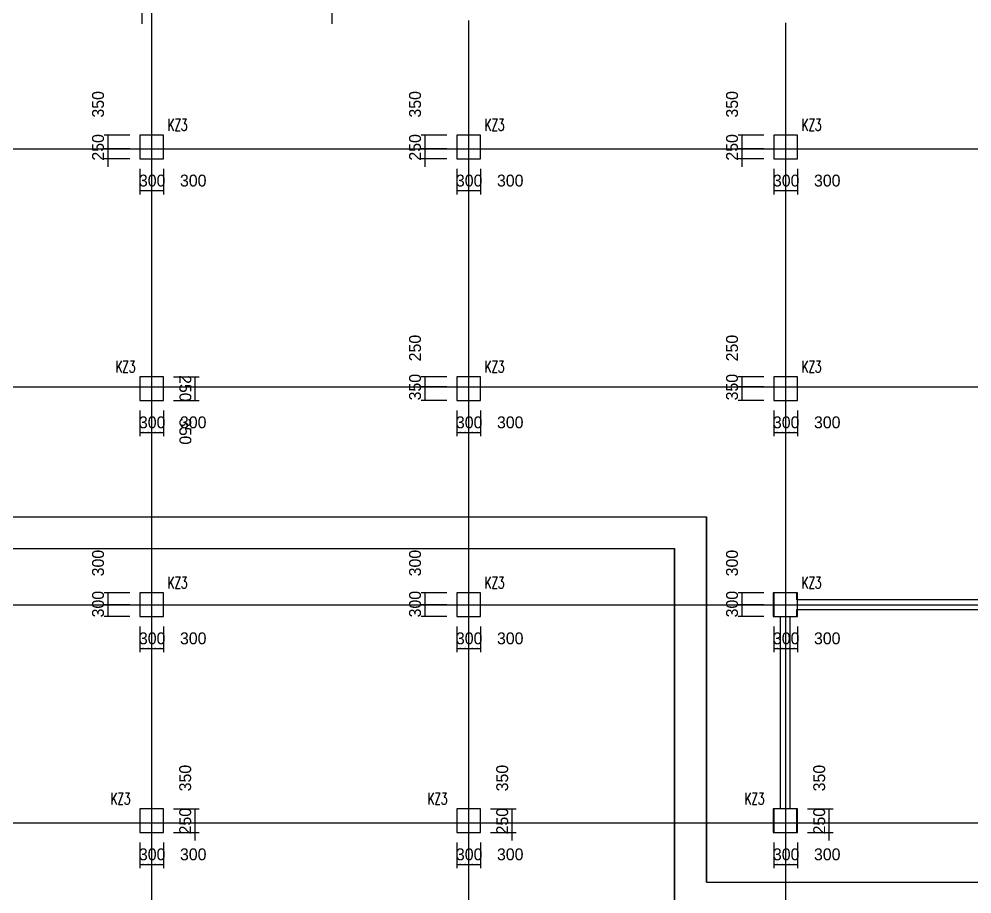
# Model space of a CAD drawing. Extents: x 387171 to 699106, y 11966 to 245688.
# Drawn here: x 615414 to 639461, y 194291 to 216365 of the extents above; entities that cross this region are included whole.
import ezdxf

# ---------------------------------------------------------------- set-up
doc = ezdxf.new("R2010")
doc.units = 0
doc.header["$LTSCALE"] = 100
doc.header["$MEASUREMENT"] = 0
for name, color, linetype in [('COLU', 7, 'Continuous'), ('DIM', 3, 'Continuous'), ('DOTE', 253, 'Continuous'), ('h后浇带', 51, 'Continuous'), ('NUM', 7, 'Continuous')]:
    doc.layers.add(name, color=color, linetype=linetype)
doc.styles.add('hztxt', font='hztxt')
doc.styles.get("Standard").update_dxf_attribs({"font": 'standard'})
doc.dimstyles.get("Standard").update_dxf_attribs({"dimtxt": 300, "dimasz": 100, "dimexe": 100, "dimexo": 250, "dimgap": 100, "dimtad": 0, "dimtoh": 1, "dimdec": 0, "dimdsep": 46, "dimcen": 0.09, "dimclrt": 7, "dimadec": 0, "dimazin": 0, "dimtfac": 1, "dimtdec": 4, "dimtofl": 0, "dimtmove": 0, "dimatfit": 3, "dimfxl": 1, "dimtolj": 1, "dimtzin": 0, "dimarcsym": 0})

# ---------------------------------------------------------------- blocks, each defined once
blk = doc.blocks.new('*D105')
at = {"layer": 'DIM', "color": 0, "linetype": 'ByBlock', "lineweight": -2}
for p, q in [((634458, 195588), (634458, 194938)), ((634758, 195588), (634758, 194938)), ((634458, 195038), (634758, 195038))]:
    blk.add_line(p, q, dxfattribs=at)
for points in [[(634458, 195038), (634558, 195055), (634558, 195021)], [(634758, 195038), (634658, 195021), (634658, 195055)]]:
    blk.add_solid(points, dxfattribs=at)
at = {"layer": 'DIM', "color": 7, "linetype": 'Continuous', "lineweight": -2, "insert": (634773, 195288), "char_height": 300, "width": 566.67, "attachment_point": 5, "style": 'hztxt'}
blk.add_mtext('300', dxfattribs=at)
blk = doc.blocks.new('*D21')
at = {"layer": 'DIM', "color": 0, "linetype": 'ByBlock', "lineweight": -2}
for p, q in [((634758, 195588), (634758, 194938)), ((635058, 195588), (635058, 194938)), ((634758, 195038), (635058, 195038))]:
    blk.add_line(p, q, dxfattribs=at)
for points in [[(634758, 195038), (634858, 195055), (634858, 195021)], [(635058, 195038), (634958, 195021), (634958, 195055)]]:
    blk.add_solid(points, dxfattribs=at)
at = {"layer": 'DIM', "color": 7, "linetype": 'Continuous', "lineweight": -2, "insert": (635809, 195288), "char_height": 300, "width": 566.67, "attachment_point": 5, "style": 'hztxt'}
blk.add_mtext('300', dxfattribs=at)
blk = doc.blocks.new('*D2626')
at = {"layer": 'DIM', "color": 0, "linetype": 'ByBlock', "lineweight": -2}
for p, q in [((635858, 195638), (635858, 196288)), ((635308, 196088), (635958, 196088)), ((635308, 195838), (635958, 195838))]:
    blk.add_line(p, q, dxfattribs=at)
for points in [[(635858, 196088), (635841, 196188), (635875, 196188)], [(635858, 195838), (635875, 195738), (635841, 195738)]]:
    blk.add_solid(points, dxfattribs=at)
at = {"layer": 'DIM', "color": 7, "linetype": 'Continuous', "lineweight": -2, "insert": (635608, 196128), "char_height": 300, "width": 566.67, "attachment_point": 5, "rotation": 90, "style": 'hztxt'}
blk.add_mtext('250', dxfattribs=at)
blk = doc.blocks.new('*D2172')
at = {"layer": 'DIM', "color": 0, "linetype": 'ByBlock', "lineweight": -2}
for p, q in [((635308, 196438), (635958, 196438)), ((635858, 196088), (635858, 196438)), ((635308, 196088), (635958, 196088))]:
    blk.add_line(p, q, dxfattribs=at)
for points in [[(635858, 196438), (635875, 196338), (635841, 196338)], [(635858, 196088), (635841, 196188), (635875, 196188)]]:
    blk.add_solid(points, dxfattribs=at)
at = {"layer": 'DIM', "color": 7, "linetype": 'Continuous', "lineweight": -2, "insert": (635608, 197214), "char_height": 300, "width": 566.67, "attachment_point": 5, "rotation": 90, "style": 'hztxt'}
blk.add_mtext('350', dxfattribs=at)
blk = doc.blocks.new('*D1750')
at = {"layer": 'DIM', "color": 0, "linetype": 'ByBlock', "lineweight": -2}
for p, q in [((626458, 195588), (626458, 194938)), ((626758, 195588), (626758, 194938)), ((626458, 195038), (626758, 195038))]:
    blk.add_line(p, q, dxfattribs=at)
for points in [[(626458, 195038), (626558, 195055), (626558, 195021)], [(626758, 195038), (626658, 195021), (626658, 195055)]]:
    blk.add_solid(points, dxfattribs=at)
at = {"layer": 'DIM', "color": 7, "linetype": 'Continuous', "lineweight": -2, "insert": (626773, 195288), "char_height": 300, "width": 566.67, "attachment_point": 5, "style": 'hztxt'}
blk.add_mtext('300', dxfattribs=at)
blk = doc.blocks.new('*D1667')
at = {"layer": 'DIM', "color": 0, "linetype": 'ByBlock', "lineweight": -2}
for p, q in [((626758, 195588), (626758, 194938)), ((627058, 195588), (627058, 194938)), ((626758, 195038), (627058, 195038))]:
    blk.add_line(p, q, dxfattribs=at)
for points in [[(626758, 195038), (626858, 195055), (626858, 195021)], [(627058, 195038), (626958, 195021), (626958, 195055)]]:
    blk.add_solid(points, dxfattribs=at)
at = {"layer": 'DIM', "color": 7, "linetype": 'Continuous', "lineweight": -2, "insert": (627809, 195288), "char_height": 300, "width": 566.67, "attachment_point": 5, "style": 'hztxt'}
blk.add_mtext('300', dxfattribs=at)
blk = doc.blocks.new('*D1253')
at = {"layer": 'DIM', "color": 0, "linetype": 'ByBlock', "lineweight": -2}
for p, q in [((627858, 195638), (627858, 196288)), ((627308, 196088), (627958, 196088)), ((627308, 195838), (627958, 195838))]:
    blk.add_line(p, q, dxfattribs=at)
for points in [[(627858, 196088), (627841, 196188), (627875, 196188)], [(627858, 195838), (627875, 195738), (627841, 195738)]]:
    blk.add_solid(points, dxfattribs=at)
at = {"layer": 'DIM', "color": 7, "linetype": 'Continuous', "lineweight": -2, "insert": (627608, 196128), "char_height": 300, "width": 566.67, "attachment_point": 5, "rotation": 90, "style": 'hztxt'}
blk.add_mtext('250', dxfattribs=at)
blk = doc.blocks.new('*D783')
at = {"layer": 'DIM', "color": 0, "linetype": 'ByBlock', "lineweight": -2}
for p, q in [((627308, 196438), (627958, 196438)), ((627858, 196088), (627858, 196438)), ((627308, 196088), (627958, 196088))]:
    blk.add_line(p, q, dxfattribs=at)
for points in [[(627858, 196438), (627875, 196338), (627841, 196338)], [(627858, 196088), (627841, 196188), (627875, 196188)]]:
    blk.add_solid(points, dxfattribs=at)
at = {"layer": 'DIM', "color": 7, "linetype": 'Continuous', "lineweight": -2, "insert": (627608, 197214), "char_height": 300, "width": 566.67, "attachment_point": 5, "rotation": 90, "style": 'hztxt'}
blk.add_mtext('350', dxfattribs=at)
blk = doc.blocks.new('*D2791')
at = {"layer": 'DIM', "color": 0, "linetype": 'ByBlock', "lineweight": -2}
for p, q in [((634208, 201888), (633558, 201888)), ((633658, 201888), (633658, 201588)), ((634208, 201588), (633558, 201588))]:
    blk.add_line(p, q, dxfattribs=at)
for points in [[(633658, 201888), (633675, 201788), (633641, 201788)], [(633658, 201588), (633641, 201688), (633675, 201688)]]:
    blk.add_solid(points, dxfattribs=at)
at = {"layer": 'DIM', "color": 7, "linetype": 'Continuous', "lineweight": -2, "insert": (633408, 202639), "char_height": 300, "width": 566.67, "attachment_point": 5, "rotation": 90, "style": 'hztxt'}
blk.add_mtext('300', dxfattribs=at)
blk = doc.blocks.new('*D2410')
at = {"layer": 'DIM', "color": 0, "linetype": 'ByBlock', "lineweight": -2}
for p, q in [((634208, 201588), (633558, 201588)), ((633658, 201588), (633658, 201288)), ((634208, 201288), (633558, 201288))]:
    blk.add_line(p, q, dxfattribs=at)
for points in [[(633658, 201588), (633675, 201488), (633641, 201488)], [(633658, 201288), (633641, 201388), (633675, 201388)]]:
    blk.add_solid(points, dxfattribs=at)
at = {"layer": 'DIM', "color": 7, "linetype": 'Continuous', "lineweight": -2, "insert": (633408, 201603), "char_height": 300, "width": 566.67, "attachment_point": 5, "rotation": 90, "style": 'hztxt'}
blk.add_mtext('300', dxfattribs=at)
blk = doc.blocks.new('*D1927')
at = {"layer": 'DIM', "color": 0, "linetype": 'ByBlock', "lineweight": -2}
for p, q in [((634458, 201038), (634458, 200388)), ((634758, 201038), (634758, 200388)), ((634458, 200488), (634758, 200488))]:
    blk.add_line(p, q, dxfattribs=at)
for points in [[(634458, 200488), (634558, 200505), (634558, 200471)], [(634758, 200488), (634658, 200471), (634658, 200505)]]:
    blk.add_solid(points, dxfattribs=at)
at = {"layer": 'DIM', "color": 7, "linetype": 'Continuous', "lineweight": -2, "insert": (634773, 200738), "char_height": 300, "width": 566.67, "attachment_point": 5, "style": 'hztxt'}
blk.add_mtext('300', dxfattribs=at)
blk = doc.blocks.new('*D1894')
at = {"layer": 'DIM', "color": 0, "linetype": 'ByBlock', "lineweight": -2}
for p, q in [((634758, 201038), (634758, 200388)), ((635058, 201038), (635058, 200388)), ((634758, 200488), (635058, 200488))]:
    blk.add_line(p, q, dxfattribs=at)
for points in [[(634758, 200488), (634858, 200505), (634858, 200471)], [(635058, 200488), (634958, 200471), (634958, 200505)]]:
    blk.add_solid(points, dxfattribs=at)
at = {"layer": 'DIM', "color": 7, "linetype": 'Continuous', "lineweight": -2, "insert": (635809, 200738), "char_height": 300, "width": 566.67, "attachment_point": 5, "style": 'hztxt'}
blk.add_mtext('300', dxfattribs=at)
blk = doc.blocks.new('*D1450')
at = {"layer": 'DIM', "color": 0, "linetype": 'ByBlock', "lineweight": -2}
for p, q in [((626208, 201888), (625558, 201888)), ((625658, 201888), (625658, 201588)), ((626208, 201588), (625558, 201588))]:
    blk.add_line(p, q, dxfattribs=at)
for points in [[(625658, 201888), (625675, 201788), (625641, 201788)], [(625658, 201588), (625641, 201688), (625675, 201688)]]:
    blk.add_solid(points, dxfattribs=at)
at = {"layer": 'DIM', "color": 7, "linetype": 'Continuous', "lineweight": -2, "insert": (625408, 202639), "char_height": 300, "width": 566.67, "attachment_point": 5, "rotation": 90, "style": 'hztxt'}
blk.add_mtext('300', dxfattribs=at)
blk = doc.blocks.new('*D1022')
at = {"layer": 'DIM', "color": 0, "linetype": 'ByBlock', "lineweight": -2}
for p, q in [((626208, 201588), (625558, 201588)), ((625658, 201588), (625658, 201288)), ((626208, 201288), (625558, 201288))]:
    blk.add_line(p, q, dxfattribs=at)
for points in [[(625658, 201588), (625675, 201488), (625641, 201488)], [(625658, 201288), (625641, 201388), (625675, 201388)]]:
    blk.add_solid(points, dxfattribs=at)
at = {"layer": 'DIM', "color": 7, "linetype": 'Continuous', "lineweight": -2, "insert": (625408, 201603), "char_height": 300, "width": 566.67, "attachment_point": 5, "rotation": 90, "style": 'hztxt'}
blk.add_mtext('300', dxfattribs=at)
blk = doc.blocks.new('*D936')
at = {"layer": 'DIM', "color": 0, "linetype": 'ByBlock', "lineweight": -2}
for p, q in [((626458, 201038), (626458, 200388)), ((626758, 201038), (626758, 200388)), ((626458, 200488), (626758, 200488))]:
    blk.add_line(p, q, dxfattribs=at)
for points in [[(626458, 200488), (626558, 200505), (626558, 200471)], [(626758, 200488), (626658, 200471), (626658, 200505)]]:
    blk.add_solid(points, dxfattribs=at)
at = {"layer": 'DIM', "color": 7, "linetype": 'Continuous', "lineweight": -2, "insert": (626773, 200738), "char_height": 300, "width": 566.67, "attachment_point": 5, "style": 'hztxt'}
blk.add_mtext('300', dxfattribs=at)
blk = doc.blocks.new('*D535')
at = {"layer": 'DIM', "color": 0, "linetype": 'ByBlock', "lineweight": -2}
for p, q in [((626758, 201038), (626758, 200388)), ((627058, 201038), (627058, 200388)), ((626758, 200488), (627058, 200488))]:
    blk.add_line(p, q, dxfattribs=at)
for points in [[(626758, 200488), (626858, 200505), (626858, 200471)], [(627058, 200488), (626958, 200471), (626958, 200505)]]:
    blk.add_solid(points, dxfattribs=at)
at = {"layer": 'DIM', "color": 7, "linetype": 'Continuous', "lineweight": -2, "insert": (627809, 200738), "char_height": 300, "width": 566.67, "attachment_point": 5, "style": 'hztxt'}
blk.add_mtext('300', dxfattribs=at)
blk = doc.blocks.new('*D695')
at = {"layer": 'DIM', "color": 0, "linetype": 'ByBlock', "lineweight": -2}
for p, q in [((634208, 207338), (633558, 207338)), ((633658, 207338), (633658, 207088)), ((634208, 207088), (633558, 207088))]:
    blk.add_line(p, q, dxfattribs=at)
for points in [[(633658, 207338), (633675, 207238), (633641, 207238)], [(633658, 207088), (633641, 207188), (633675, 207188)]]:
    blk.add_solid(points, dxfattribs=at)
at = {"layer": 'DIM', "color": 7, "linetype": 'Continuous', "lineweight": -2, "insert": (633408, 208064), "char_height": 300, "width": 566.67, "attachment_point": 5, "rotation": 90, "style": 'hztxt'}
blk.add_mtext('250', dxfattribs=at)
blk = doc.blocks.new('*D301')
at = {"layer": 'DIM', "color": 0, "linetype": 'ByBlock', "lineweight": -2}
for p, q in [((634208, 207088), (633558, 207088)), ((633658, 207088), (633658, 206738)), ((634208, 206738), (633558, 206738))]:
    blk.add_line(p, q, dxfattribs=at)
for points in [[(633658, 207088), (633675, 206988), (633641, 206988)], [(633658, 206738), (633641, 206838), (633675, 206838)]]:
    blk.add_solid(points, dxfattribs=at)
at = {"layer": 'DIM', "color": 7, "linetype": 'Continuous', "lineweight": -2, "insert": (633408, 207078), "char_height": 300, "width": 566.67, "attachment_point": 5, "rotation": 90, "style": 'hztxt'}
blk.add_mtext('350', dxfattribs=at)
blk = doc.blocks.new('*D2847')
at = {"layer": 'DIM', "color": 0, "linetype": 'ByBlock', "lineweight": -2}
for p, q in [((634458, 206488), (634458, 205838)), ((634758, 206488), (634758, 205838)), ((634458, 205938), (634758, 205938))]:
    blk.add_line(p, q, dxfattribs=at)
for points in [[(634458, 205938), (634558, 205955), (634558, 205921)], [(634758, 205938), (634658, 205921), (634658, 205955)]]:
    blk.add_solid(points, dxfattribs=at)
at = {"layer": 'DIM', "color": 7, "linetype": 'Continuous', "lineweight": -2, "insert": (634773, 206188), "char_height": 300, "width": 566.67, "attachment_point": 5, "style": 'hztxt'}
blk.add_mtext('300', dxfattribs=at)
blk = doc.blocks.new('*D2809')
at = {"layer": 'DIM', "color": 0, "linetype": 'ByBlock', "lineweight": -2}
for p, q in [((634758, 206488), (634758, 205838)), ((635058, 206488), (635058, 205838)), ((634758, 205938), (635058, 205938))]:
    blk.add_line(p, q, dxfattribs=at)
for points in [[(634758, 205938), (634858, 205955), (634858, 205921)], [(635058, 205938), (634958, 205921), (634958, 205955)]]:
    blk.add_solid(points, dxfattribs=at)
at = {"layer": 'DIM', "color": 7, "linetype": 'Continuous', "lineweight": -2, "insert": (635809, 206188), "char_height": 300, "width": 566.67, "attachment_point": 5, "style": 'hztxt'}
blk.add_mtext('300', dxfattribs=at)
blk = doc.blocks.new('*D2377')
at = {"layer": 'DIM', "color": 0, "linetype": 'ByBlock', "lineweight": -2}
for p, q in [((626208, 207338), (625558, 207338)), ((625658, 207338), (625658, 207088)), ((626208, 207088), (625558, 207088))]:
    blk.add_line(p, q, dxfattribs=at)
for points in [[(625658, 207338), (625675, 207238), (625641, 207238)], [(625658, 207088), (625641, 207188), (625675, 207188)]]:
    blk.add_solid(points, dxfattribs=at)
at = {"layer": 'DIM', "color": 7, "linetype": 'Continuous', "lineweight": -2, "insert": (625408, 208064), "char_height": 300, "width": 566.67, "attachment_point": 5, "rotation": 90, "style": 'hztxt'}
blk.add_mtext('250', dxfattribs=at)
blk = doc.blocks.new('*D1943')
at = {"layer": 'DIM', "color": 0, "linetype": 'ByBlock', "lineweight": -2}
for p, q in [((626208, 207088), (625558, 207088)), ((625658, 207088), (625658, 206738)), ((626208, 206738), (625558, 206738))]:
    blk.add_line(p, q, dxfattribs=at)
for points in [[(625658, 207088), (625675, 206988), (625641, 206988)], [(625658, 206738), (625641, 206838), (625675, 206838)]]:
    blk.add_solid(points, dxfattribs=at)
at = {"layer": 'DIM', "color": 7, "linetype": 'Continuous', "lineweight": -2, "insert": (625408, 207078), "char_height": 300, "width": 566.67, "attachment_point": 5, "rotation": 90, "style": 'hztxt'}
blk.add_mtext('350', dxfattribs=at)
blk = doc.blocks.new('*D1860')
at = {"layer": 'DIM', "color": 0, "linetype": 'ByBlock', "lineweight": -2}
for p, q in [((626458, 206488), (626458, 205838)), ((626758, 206488), (626758, 205838)), ((626458, 205938), (626758, 205938))]:
    blk.add_line(p, q, dxfattribs=at)
for points in [[(626458, 205938), (626558, 205955), (626558, 205921)], [(626758, 205938), (626658, 205921), (626658, 205955)]]:
    blk.add_solid(points, dxfattribs=at)
at = {"layer": 'DIM', "color": 7, "linetype": 'Continuous', "lineweight": -2, "insert": (626773, 206188), "char_height": 300, "width": 566.67, "attachment_point": 5, "style": 'hztxt'}
blk.add_mtext('300', dxfattribs=at)
blk = doc.blocks.new('*D1459')
at = {"layer": 'DIM', "color": 0, "linetype": 'ByBlock', "lineweight": -2}
for p, q in [((626758, 206488), (626758, 205838)), ((627058, 206488), (627058, 205838)), ((626758, 205938), (627058, 205938))]:
    blk.add_line(p, q, dxfattribs=at)
for points in [[(626758, 205938), (626858, 205955), (626858, 205921)], [(627058, 205938), (626958, 205921), (626958, 205955)]]:
    blk.add_solid(points, dxfattribs=at)
at = {"layer": 'DIM', "color": 7, "linetype": 'Continuous', "lineweight": -2, "insert": (627809, 206188), "char_height": 300, "width": 566.67, "attachment_point": 5, "style": 'hztxt'}
blk.add_mtext('300', dxfattribs=at)
blk = doc.blocks.new('*D987')
at = {"layer": 'DIM', "color": 0, "linetype": 'ByBlock', "lineweight": -2}
for p, q in [((618458, 206488), (618458, 205838)), ((618758, 206488), (618758, 205838)), ((618458, 205938), (618758, 205938))]:
    blk.add_line(p, q, dxfattribs=at)
for points in [[(618458, 205938), (618558, 205955), (618558, 205921)], [(618758, 205938), (618658, 205921), (618658, 205955)]]:
    blk.add_solid(points, dxfattribs=at)
at = {"layer": 'DIM', "color": 7, "linetype": 'Continuous', "lineweight": -2, "insert": (618773, 206188), "char_height": 300, "width": 566.67, "attachment_point": 5, "style": 'hztxt'}
blk.add_mtext('300', dxfattribs=at)
blk = doc.blocks.new('*D946')
at = {"layer": 'DIM', "color": 0, "linetype": 'ByBlock', "lineweight": -2}
for p, q in [((618758, 206488), (618758, 205838)), ((619058, 206488), (619058, 205838)), ((618758, 205938), (619058, 205938))]:
    blk.add_line(p, q, dxfattribs=at)
for points in [[(618758, 205938), (618858, 205955), (618858, 205921)], [(619058, 205938), (618958, 205921), (618958, 205955)]]:
    blk.add_solid(points, dxfattribs=at)
at = {"layer": 'DIM', "color": 7, "linetype": 'Continuous', "lineweight": -2, "insert": (619809, 206188), "char_height": 300, "width": 566.67, "attachment_point": 5, "style": 'hztxt'}
blk.add_mtext('300', dxfattribs=at)
blk = doc.blocks.new('*D498')
at = {"layer": 'DIM', "color": 0, "linetype": 'ByBlock', "lineweight": -2}
for p, q in [((619308, 207088), (619958, 207088)), ((619858, 206738), (619858, 207088)), ((619308, 206738), (619958, 206738))]:
    blk.add_line(p, q, dxfattribs=at)
for points in [[(619858, 207088), (619875, 206988), (619841, 206988)], [(619858, 206738), (619841, 206838), (619875, 206838)]]:
    blk.add_solid(points, dxfattribs=at)
at = {"layer": 'DIM', "color": 7, "linetype": 'Continuous', "lineweight": -2, "insert": (619608, 205962), "char_height": 300, "width": 566.67, "attachment_point": 5, "rotation": 270, "style": 'hztxt'}
blk.add_mtext('350', dxfattribs=at)
blk = doc.blocks.new('*D91')
at = {"layer": 'DIM', "color": 0, "linetype": 'ByBlock', "lineweight": -2}
for p, q in [((619308, 207338), (619958, 207338)), ((619858, 207088), (619858, 207338)), ((619308, 207088), (619958, 207088))]:
    blk.add_line(p, q, dxfattribs=at)
for points in [[(619858, 207338), (619875, 207238), (619841, 207238)], [(619858, 207088), (619841, 207188), (619875, 207188)]]:
    blk.add_solid(points, dxfattribs=at)
at = {"layer": 'DIM', "color": 7, "linetype": 'Continuous', "lineweight": -2, "insert": (619608, 207048), "char_height": 300, "width": 566.67, "attachment_point": 5, "rotation": 270, "style": 'hztxt'}
blk.add_mtext('250', dxfattribs=at)
blk = doc.blocks.new('*D5')
at = {"layer": 'DIM', "color": 0, "linetype": 'ByBlock', "lineweight": -2}
for p, q in [((634208, 213438), (633558, 213438)), ((633658, 213438), (633658, 213088)), ((634208, 213088), (633558, 213088))]:
    blk.add_line(p, q, dxfattribs=at)
for points in [[(633658, 213438), (633675, 213338), (633641, 213338)], [(633658, 213088), (633641, 213188), (633675, 213188)]]:
    blk.add_solid(points, dxfattribs=at)
at = {"layer": 'DIM', "color": 7, "linetype": 'Continuous', "lineweight": -2, "insert": (633408, 214214), "char_height": 300, "width": 566.67, "attachment_point": 5, "rotation": 90, "style": 'hztxt'}
blk.add_mtext('350', dxfattribs=at)
blk = doc.blocks.new('*D2616')
at = {"layer": 'DIM', "color": 0, "linetype": 'ByBlock', "lineweight": -2}
for p, q in [((634208, 213088), (633558, 213088)), ((633658, 213288), (633658, 212638)), ((634208, 212838), (633558, 212838))]:
    blk.add_line(p, q, dxfattribs=at)
for points in [[(633658, 213088), (633641, 213188), (633675, 213188)], [(633658, 212838), (633675, 212738), (633641, 212738)]]:
    blk.add_solid(points, dxfattribs=at)
at = {"layer": 'DIM', "color": 7, "linetype": 'Continuous', "lineweight": -2, "insert": (633408, 213128), "char_height": 300, "width": 566.67, "attachment_point": 5, "rotation": 90, "style": 'hztxt'}
blk.add_mtext('250', dxfattribs=at)
blk = doc.blocks.new('*D2155')
at = {"layer": 'DIM', "color": 0, "linetype": 'ByBlock', "lineweight": -2}
for p, q in [((634458, 212588), (634458, 211938)), ((634758, 212588), (634758, 211938)), ((634458, 212038), (634758, 212038))]:
    blk.add_line(p, q, dxfattribs=at)
for points in [[(634458, 212038), (634558, 212055), (634558, 212021)], [(634758, 212038), (634658, 212021), (634658, 212055)]]:
    blk.add_solid(points, dxfattribs=at)
at = {"layer": 'DIM', "color": 7, "linetype": 'Continuous', "lineweight": -2, "insert": (634773, 212288), "char_height": 300, "width": 566.67, "attachment_point": 5, "style": 'hztxt'}
blk.add_mtext('300', dxfattribs=at)
blk = doc.blocks.new('*D1740')
at = {"layer": 'DIM', "color": 0, "linetype": 'ByBlock', "lineweight": -2}
for p, q in [((634758, 212588), (634758, 211938)), ((635058, 212588), (635058, 211938)), ((634758, 212038), (635058, 212038))]:
    blk.add_line(p, q, dxfattribs=at)
for points in [[(634758, 212038), (634858, 212055), (634858, 212021)], [(635058, 212038), (634958, 212021), (634958, 212055)]]:
    blk.add_solid(points, dxfattribs=at)
at = {"layer": 'DIM', "color": 7, "linetype": 'Continuous', "lineweight": -2, "insert": (635809, 212288), "char_height": 300, "width": 566.67, "attachment_point": 5, "style": 'hztxt'}
blk.add_mtext('300', dxfattribs=at)
blk = doc.blocks.new('*D1647')
at = {"layer": 'DIM', "color": 0, "linetype": 'ByBlock', "lineweight": -2}
for p, q in [((626208, 213438), (625558, 213438)), ((625658, 213438), (625658, 213088)), ((626208, 213088), (625558, 213088))]:
    blk.add_line(p, q, dxfattribs=at)
for points in [[(625658, 213438), (625675, 213338), (625641, 213338)], [(625658, 213088), (625641, 213188), (625675, 213188)]]:
    blk.add_solid(points, dxfattribs=at)
at = {"layer": 'DIM', "color": 7, "linetype": 'Continuous', "lineweight": -2, "insert": (625408, 214214), "char_height": 300, "width": 566.67, "attachment_point": 5, "rotation": 90, "style": 'hztxt'}
blk.add_mtext('350', dxfattribs=at)
blk = doc.blocks.new('*D1241')
at = {"layer": 'DIM', "color": 0, "linetype": 'ByBlock', "lineweight": -2}
for p, q in [((626208, 213088), (625558, 213088)), ((625658, 213288), (625658, 212638)), ((626208, 212838), (625558, 212838))]:
    blk.add_line(p, q, dxfattribs=at)
for points in [[(625658, 213088), (625641, 213188), (625675, 213188)], [(625658, 212838), (625675, 212738), (625641, 212738)]]:
    blk.add_solid(points, dxfattribs=at)
at = {"layer": 'DIM', "color": 7, "linetype": 'Continuous', "lineweight": -2, "insert": (625408, 213128), "char_height": 300, "width": 566.67, "attachment_point": 5, "rotation": 90, "style": 'hztxt'}
blk.add_mtext('250', dxfattribs=at)
blk = doc.blocks.new('*D207')
at = {"layer": 'DIM', "color": 0, "linetype": 'ByBlock', "lineweight": -2}
for p, q in [((626458, 212588), (626458, 211938)), ((626758, 212588), (626758, 211938)), ((626458, 212038), (626758, 212038))]:
    blk.add_line(p, q, dxfattribs=at)
for points in [[(626458, 212038), (626558, 212055), (626558, 212021)], [(626758, 212038), (626658, 212021), (626658, 212055)]]:
    blk.add_solid(points, dxfattribs=at)
at = {"layer": 'DIM', "color": 7, "linetype": 'Continuous', "lineweight": -2, "insert": (626773, 212288), "char_height": 300, "width": 566.67, "attachment_point": 5, "style": 'hztxt'}
blk.add_mtext('300', dxfattribs=at)
blk = doc.blocks.new('*D2787')
at = {"layer": 'DIM', "color": 0, "linetype": 'ByBlock', "lineweight": -2}
for p, q in [((626758, 212588), (626758, 211938)), ((627058, 212588), (627058, 211938)), ((626758, 212038), (627058, 212038))]:
    blk.add_line(p, q, dxfattribs=at)
for points in [[(626758, 212038), (626858, 212055), (626858, 212021)], [(627058, 212038), (626958, 212021), (626958, 212055)]]:
    blk.add_solid(points, dxfattribs=at)
at = {"layer": 'DIM', "color": 7, "linetype": 'Continuous', "lineweight": -2, "insert": (627809, 212288), "char_height": 300, "width": 566.67, "attachment_point": 5, "style": 'hztxt'}
blk.add_mtext('300', dxfattribs=at)
blk = doc.blocks.new('*D1413')
at = {"layer": 'DIM', "color": 0, "linetype": 'ByBlock', "lineweight": -2}
for p, q in [((618458, 195588), (618458, 194938)), ((618758, 195588), (618758, 194938)), ((618458, 195038), (618758, 195038))]:
    blk.add_line(p, q, dxfattribs=at)
for points in [[(618458, 195038), (618558, 195055), (618558, 195021)], [(618758, 195038), (618658, 195021), (618658, 195055)]]:
    blk.add_solid(points, dxfattribs=at)
at = {"layer": 'DIM', "color": 7, "linetype": 'Continuous', "lineweight": -2, "insert": (618773, 195288), "char_height": 300, "width": 566.67, "attachment_point": 5, "style": 'hztxt'}
blk.add_mtext('300', dxfattribs=at)
blk = doc.blocks.new('*D989')
at = {"layer": 'DIM', "color": 0, "linetype": 'ByBlock', "lineweight": -2}
for p, q in [((618758, 195588), (618758, 194938)), ((619058, 195588), (619058, 194938)), ((618758, 195038), (619058, 195038))]:
    blk.add_line(p, q, dxfattribs=at)
for points in [[(618758, 195038), (618858, 195055), (618858, 195021)], [(619058, 195038), (618958, 195021), (618958, 195055)]]:
    blk.add_solid(points, dxfattribs=at)
at = {"layer": 'DIM', "color": 7, "linetype": 'Continuous', "lineweight": -2, "insert": (619809, 195288), "char_height": 300, "width": 566.67, "attachment_point": 5, "style": 'hztxt'}
blk.add_mtext('300', dxfattribs=at)
blk = doc.blocks.new('*D904')
at = {"layer": 'DIM', "color": 0, "linetype": 'ByBlock', "lineweight": -2}
for p, q in [((619858, 195638), (619858, 196288)), ((619308, 196088), (619958, 196088)), ((619308, 195838), (619958, 195838))]:
    blk.add_line(p, q, dxfattribs=at)
for points in [[(619858, 196088), (619841, 196188), (619875, 196188)], [(619858, 195838), (619875, 195738), (619841, 195738)]]:
    blk.add_solid(points, dxfattribs=at)
at = {"layer": 'DIM', "color": 7, "linetype": 'Continuous', "lineweight": -2, "insert": (619608, 196128), "char_height": 300, "width": 566.67, "attachment_point": 5, "rotation": 90, "style": 'hztxt'}
blk.add_mtext('250', dxfattribs=at)
blk = doc.blocks.new('*D500')
at = {"layer": 'DIM', "color": 0, "linetype": 'ByBlock', "lineweight": -2}
for p, q in [((619308, 196438), (619958, 196438)), ((619858, 196088), (619858, 196438)), ((619308, 196088), (619958, 196088))]:
    blk.add_line(p, q, dxfattribs=at)
for points in [[(619858, 196438), (619875, 196338), (619841, 196338)], [(619858, 196088), (619841, 196188), (619875, 196188)]]:
    blk.add_solid(points, dxfattribs=at)
at = {"layer": 'DIM', "color": 7, "linetype": 'Continuous', "lineweight": -2, "insert": (619608, 197214), "char_height": 300, "width": 566.67, "attachment_point": 5, "rotation": 90, "style": 'hztxt'}
blk.add_mtext('350', dxfattribs=at)
blk = doc.blocks.new('*D46')
at = {"layer": 'DIM', "color": 0, "linetype": 'ByBlock', "lineweight": -2}
for p, q in [((618208, 201888), (617558, 201888)), ((617658, 201888), (617658, 201588)), ((618208, 201588), (617558, 201588))]:
    blk.add_line(p, q, dxfattribs=at)
for points in [[(617658, 201888), (617675, 201788), (617641, 201788)], [(617658, 201588), (617641, 201688), (617675, 201688)]]:
    blk.add_solid(points, dxfattribs=at)
at = {"layer": 'DIM', "color": 7, "linetype": 'Continuous', "lineweight": -2, "insert": (617408, 202639), "char_height": 300, "width": 566.67, "attachment_point": 5, "rotation": 90, "style": 'hztxt'}
blk.add_mtext('300', dxfattribs=at)
blk = doc.blocks.new('*D6')
at = {"layer": 'DIM', "color": 0, "linetype": 'ByBlock', "lineweight": -2}
for p, q in [((618208, 201588), (617558, 201588)), ((617658, 201588), (617658, 201288)), ((618208, 201288), (617558, 201288))]:
    blk.add_line(p, q, dxfattribs=at)
for points in [[(617658, 201588), (617675, 201488), (617641, 201488)], [(617658, 201288), (617641, 201388), (617675, 201388)]]:
    blk.add_solid(points, dxfattribs=at)
at = {"layer": 'DIM', "color": 7, "linetype": 'Continuous', "lineweight": -2, "insert": (617408, 201603), "char_height": 300, "width": 566.67, "attachment_point": 5, "rotation": 90, "style": 'hztxt'}
blk.add_mtext('300', dxfattribs=at)
blk = doc.blocks.new('*D2568')
at = {"layer": 'DIM', "color": 0, "linetype": 'ByBlock', "lineweight": -2}
for p, q in [((618458, 201038), (618458, 200388)), ((618758, 201038), (618758, 200388)), ((618458, 200488), (618758, 200488))]:
    blk.add_line(p, q, dxfattribs=at)
for points in [[(618458, 200488), (618558, 200505), (618558, 200471)], [(618758, 200488), (618658, 200471), (618658, 200505)]]:
    blk.add_solid(points, dxfattribs=at)
at = {"layer": 'DIM', "color": 7, "linetype": 'Continuous', "lineweight": -2, "insert": (618773, 200738), "char_height": 300, "width": 566.67, "attachment_point": 5, "style": 'hztxt'}
blk.add_mtext('300', dxfattribs=at)
blk = doc.blocks.new('*D2159')
at = {"layer": 'DIM', "color": 0, "linetype": 'ByBlock', "lineweight": -2}
for p, q in [((618758, 201038), (618758, 200388)), ((619058, 201038), (619058, 200388)), ((618758, 200488), (619058, 200488))]:
    blk.add_line(p, q, dxfattribs=at)
for points in [[(618758, 200488), (618858, 200505), (618858, 200471)], [(619058, 200488), (618958, 200471), (618958, 200505)]]:
    blk.add_solid(points, dxfattribs=at)
at = {"layer": 'DIM', "color": 7, "linetype": 'Continuous', "lineweight": -2, "insert": (619809, 200738), "char_height": 300, "width": 566.67, "attachment_point": 5, "style": 'hztxt'}
blk.add_mtext('300', dxfattribs=at)
blk = doc.blocks.new('*D2444')
at = {"layer": 'DIM', "color": 0, "linetype": 'ByBlock', "lineweight": -2}
for p, q in [((618208, 213438), (617558, 213438)), ((617658, 213438), (617658, 213088)), ((618208, 213088), (617558, 213088))]:
    blk.add_line(p, q, dxfattribs=at)
for points in [[(617658, 213438), (617675, 213338), (617641, 213338)], [(617658, 213088), (617641, 213188), (617675, 213188)]]:
    blk.add_solid(points, dxfattribs=at)
at = {"layer": 'DIM', "color": 7, "linetype": 'Continuous', "lineweight": -2, "insert": (617408, 214214), "char_height": 300, "width": 566.67, "attachment_point": 5, "rotation": 90, "style": 'hztxt'}
blk.add_mtext('350', dxfattribs=at)
blk = doc.blocks.new('*D2364')
at = {"layer": 'DIM', "color": 0, "linetype": 'ByBlock', "lineweight": -2}
for p, q in [((618208, 213088), (617558, 213088)), ((617658, 213288), (617658, 212638)), ((618208, 212838), (617558, 212838))]:
    blk.add_line(p, q, dxfattribs=at)
for points in [[(617658, 213088), (617641, 213188), (617675, 213188)], [(617658, 212838), (617675, 212738), (617641, 212738)]]:
    blk.add_solid(points, dxfattribs=at)
at = {"layer": 'DIM', "color": 7, "linetype": 'Continuous', "lineweight": -2, "insert": (617408, 213128), "char_height": 300, "width": 566.67, "attachment_point": 5, "rotation": 90, "style": 'hztxt'}
blk.add_mtext('250', dxfattribs=at)
blk = doc.blocks.new('*D1929')
at = {"layer": 'DIM', "color": 0, "linetype": 'ByBlock', "lineweight": -2}
for p, q in [((618458, 212588), (618458, 211938)), ((618758, 212588), (618758, 211938)), ((618458, 212038), (618758, 212038))]:
    blk.add_line(p, q, dxfattribs=at)
for points in [[(618458, 212038), (618558, 212055), (618558, 212021)], [(618758, 212038), (618658, 212021), (618658, 212055)]]:
    blk.add_solid(points, dxfattribs=at)
at = {"layer": 'DIM', "color": 7, "linetype": 'Continuous', "lineweight": -2, "insert": (618773, 212288), "char_height": 300, "width": 566.67, "attachment_point": 5, "style": 'hztxt'}
blk.add_mtext('300', dxfattribs=at)
blk = doc.blocks.new('*D1482')
at = {"layer": 'DIM', "color": 0, "linetype": 'ByBlock', "lineweight": -2}
for p, q in [((618758, 212588), (618758, 211938)), ((619058, 212588), (619058, 211938)), ((618758, 212038), (619058, 212038))]:
    blk.add_line(p, q, dxfattribs=at)
for points in [[(618758, 212038), (618858, 212055), (618858, 212021)], [(619058, 212038), (618958, 212021), (618958, 212055)]]:
    blk.add_solid(points, dxfattribs=at)
at = {"layer": 'DIM', "color": 7, "linetype": 'Continuous', "lineweight": -2, "insert": (619809, 212288), "char_height": 300, "width": 566.67, "attachment_point": 5, "style": 'hztxt'}
blk.add_mtext('300', dxfattribs=at)
blk = doc.blocks.new('后浇带现场')
at = {"color": 6, "lineweight": 30}
for points in [[(775670, 730852), (815757, 730852), (815757, 721630), (841315, 721630)], [(775507, 730049), (814957, 730052), (814957, 720830), (841315, 720830)]]:
    blk.add_lwpolyline(points, dxfattribs=at)
at = {"layer": 'h后浇带', "color": 1}
for p, q in [((815757, 721630), (815757, 730849)), ((814957, 720830), (814957, 730049)), ((815757, 721630), (841315, 721630))]:
    blk.add_line(p, q, dxfattribs=at)

msp = doc.modelspace()

# ---------------------------------------------------------------- linework, layer by layer
at = {"color": 6, "lineweight": 30}
msp.add_lwpolyline([(642495.3, 201463.9), (642495.3, 201713.9), (635045.3, 201713.9), (635045.3, 201888.9), (634445.3, 201888.9), (634445.3, 201288.9), (634620.3, 201288.9), (634620.3, 196438.9), (634445.3, 196438.9), (634445.3, 195838.9), (635045.3, 195838.9), (635045.3, 196438.9), (634870.3, 196438.9), (634870.3, 201288.9), (635045.3, 201288.9), (635045.3, 201463.9), (642495.3, 201463.9)], dxfattribs=at)
at = {"layer": 'COLU'}
for points in [[(618458.1, 212837.9), (619058.1, 212837.9), (619058.1, 213437.9), (618458.1, 213437.9)], [(626458.1, 212837.9), (627058.1, 212837.9), (627058.1, 213437.9), (626458.1, 213437.9)], [(634458.1, 212837.9), (635058.1, 212837.9), (635058.1, 213437.9), (634458.1, 213437.9)], [(618458.1, 206737.9), (619058.1, 206737.9), (619058.1, 207337.9), (618458.1, 207337.9)], [(626458.1, 206737.9), (627058.1, 206737.9), (627058.1, 207337.9), (626458.1, 207337.9)], [(634458.1, 206737.9), (635058.1, 206737.9), (635058.1, 207337.9), (634458.1, 207337.9)], [(618458.1, 201287.9), (619058.1, 201287.9), (619058.1, 201887.9), (618458.1, 201887.9)], [(626458.1, 201287.9), (627058.1, 201287.9), (627058.1, 201887.9), (626458.1, 201887.9)], [(634458.1, 201287.9), (635058.1, 201287.9), (635058.1, 201887.9), (634458.1, 201887.9)], [(618458.1, 195837.9), (619058.1, 195837.9), (619058.1, 196437.9), (618458.1, 196437.9)], [(626458.1, 195837.9), (627058.1, 195837.9), (627058.1, 196437.9), (626458.1, 196437.9)], [(634458.1, 195837.9), (635058.1, 195837.9), (635058.1, 196437.9), (634458.1, 196437.9)]]:
    msp.add_lwpolyline(points, close=True, dxfattribs=at)
at = {"layer": 'DOTE'}
for p, q in [((618508.1, 234041.4), (618508.1, 216247.2)), ((623308.1, 234041.4), (623308.1, 216247.2)), ((618758.1, 216637.9), (618758.1, 184587.9)), ((626758.1, 216330.8), (626758.1, 179087.9)), ((634758.1, 216271.9), (634758.1, 167587.9)), ((488717.2, 213087.9), (664518.6, 213087.9)), ((488958, 207087.9), (664518.6, 207087.9)), ((545881.1, 201587.9), (664518.6, 201587.9)), ((534043.3, 196087.9), (664518.6, 196087.9))]:
    msp.add_line(p, q, dxfattribs=at)

# ---------------------------------------------------------------- block references
at = {"color": 3, "lineweight": 30}
msp.add_blockref('后浇带现场', (-182998.7, -527042.1), dxfattribs=at)

# ---------------------------------------------------------------- texts
at = {"layer": 'NUM', "color": 200, "width": 0.7}
for p in [(619164.1, 213544), (627164.1, 213544), (635164.1, 213544), (617847.9, 207444), (627164.1, 207444), (635164.1, 207444), (619164.1, 201994), (627164.1, 201994), (635164.1, 201994), (617725, 196544), (625725, 196544), (633725, 196544)]:
    msp.add_text('KZ3', height=300, dxfattribs=at).set_placement(p)

# ---------------------------------------------------------------- dimensions: what is measured, and where the dimension line sits
at = {"layer": 'DIM', "color": 200}
for p1, p2, picture, middle in [((618458.1, 213437.9), (618458.1, 213087.9), '*D2444', (617408.1, 213656)), ((626458.1, 213437.9), (626458.1, 213087.9), '*D1647', (625408.1, 213656)), ((634458.1, 213437.9), (634458.1, 213087.9), '*D5', (633408.1, 213656)), ((618458.1, 213087.9), (618458.1, 212837.9), '*D2364', (617408.1, 212619.9)), ((626458.1, 213087.9), (626458.1, 212837.9), '*D1241', (625408.1, 212619.9)), ((634458.1, 213087.9), (634458.1, 212837.9), '*D2616', (633408.1, 212619.9)), ((618458.1, 212837.9), (618758.1, 212837.9), '*D1929', (618240, 212287.9)), ((618758.1, 212837.9), (619058.1, 212837.9), '*D1482', (619276.1, 212287.9)), ((626458.1, 212837.9), (626758.1, 212837.9), '*D207', (626240, 212287.9)), ((626758.1, 212837.9), (627058.1, 212837.9), '*D2787', (627276.1, 212287.9)), ((634458.1, 212837.9), (634758.1, 212837.9), '*D2155', (634240, 212287.9)), ((634758.1, 212837.9), (635058.1, 212837.9), '*D1740', (635276.1, 212287.9)), ((626458.1, 207337.9), (626458.1, 207087.9), '*D2377', (625408.1, 207556)), ((634458.1, 207337.9), (634458.1, 207087.9), '*D695', (633408.1, 207556)), ((619058.1, 207087.9), (619058.1, 207337.9), '*D91', (619608.1, 207556)), ((626458.1, 207087.9), (626458.1, 206737.9), '*D1943', (625408.1, 206519.9)), ((634458.1, 207087.9), (634458.1, 206737.9), '*D301', (633408.1, 206519.9)), ((619058.1, 206737.9), (619058.1, 207087.9), '*D498', (619608.1, 206519.9)), ((618458.1, 206737.9), (618758.1, 206737.9), '*D987', (618240, 206187.9)), ((618758.1, 206737.9), (619058.1, 206737.9), '*D946', (619276.1, 206187.9)), ((626458.1, 206737.9), (626758.1, 206737.9), '*D1860', (626240, 206187.9)), ((626758.1, 206737.9), (627058.1, 206737.9), '*D1459', (627276.1, 206187.9)), ((634458.1, 206737.9), (634758.1, 206737.9), '*D2847', (634240, 206187.9)), ((634758.1, 206737.9), (635058.1, 206737.9), '*D2809', (635276.1, 206187.9)), ((618458.1, 201887.9), (618458.1, 201587.9), '*D46', (617408.1, 202106)), ((626458.1, 201887.9), (626458.1, 201587.9), '*D1450', (625408.1, 202106)), ((634458.1, 201887.9), (634458.1, 201587.9), '*D2791', (633408.1, 202106)), ((618458.1, 201587.9), (618458.1, 201287.9), '*D6', (617408.1, 201069.9)), ((626458.1, 201587.9), (626458.1, 201287.9), '*D1022', (625408.1, 201069.9)), ((634458.1, 201587.9), (634458.1, 201287.9), '*D2410', (633408.1, 201069.9)), ((618458.1, 201287.9), (618758.1, 201287.9), '*D2568', (618240, 200737.9)), ((618758.1, 201287.9), (619058.1, 201287.9), '*D2159', (619276.1, 200737.9)), ((626458.1, 201287.9), (626758.1, 201287.9), '*D936', (626240, 200737.9)), ((626758.1, 201287.9), (627058.1, 201287.9), '*D535', (627276.1, 200737.9)), ((634458.1, 201287.9), (634758.1, 201287.9), '*D1927', (634240, 200737.9)), ((634758.1, 201287.9), (635058.1, 201287.9), '*D1894', (635276.1, 200737.9)), ((619058.1, 196087.9), (619058.1, 196437.9), '*D500', (619608.1, 196656)), ((627058.1, 196087.9), (627058.1, 196437.9), '*D783', (627608.1, 196656)), ((635058.1, 196087.9), (635058.1, 196437.9), '*D2172', (635608.1, 196656)), ((619058.1, 195837.9), (619058.1, 196087.9), '*D904', (619608.1, 195619.9)), ((627058.1, 195837.9), (627058.1, 196087.9), '*D1253', (627608.1, 195619.9)), ((635058.1, 195837.9), (635058.1, 196087.9), '*D2626', (635608.1, 195619.9)), ((618458.1, 195837.9), (618758.1, 195837.9), '*D1413', (618240, 195287.9)), ((618758.1, 195837.9), (619058.1, 195837.9), '*D989', (619276.1, 195287.9)), ((626458.1, 195837.9), (626758.1, 195837.9), '*D1750', (626240, 195287.9)), ((626758.1, 195837.9), (627058.1, 195837.9), '*D1667', (627276.1, 195287.9)), ((634458.1, 195837.9), (634758.1, 195837.9), '*D105', (634240, 195287.9)), ((634758.1, 195837.9), (635058.1, 195837.9), '*D21', (635276.1, 195287.9))]:
    dim = msp.add_aligned_dim(p1=p1, p2=p2, distance=-800, dimstyle='Standard', dxfattribs=at)
    dim.commit()
    dim.dimension.update_dxf_attribs({"geometry": picture, "text_midpoint": middle})

doc.saveas('drawing.dxf')
